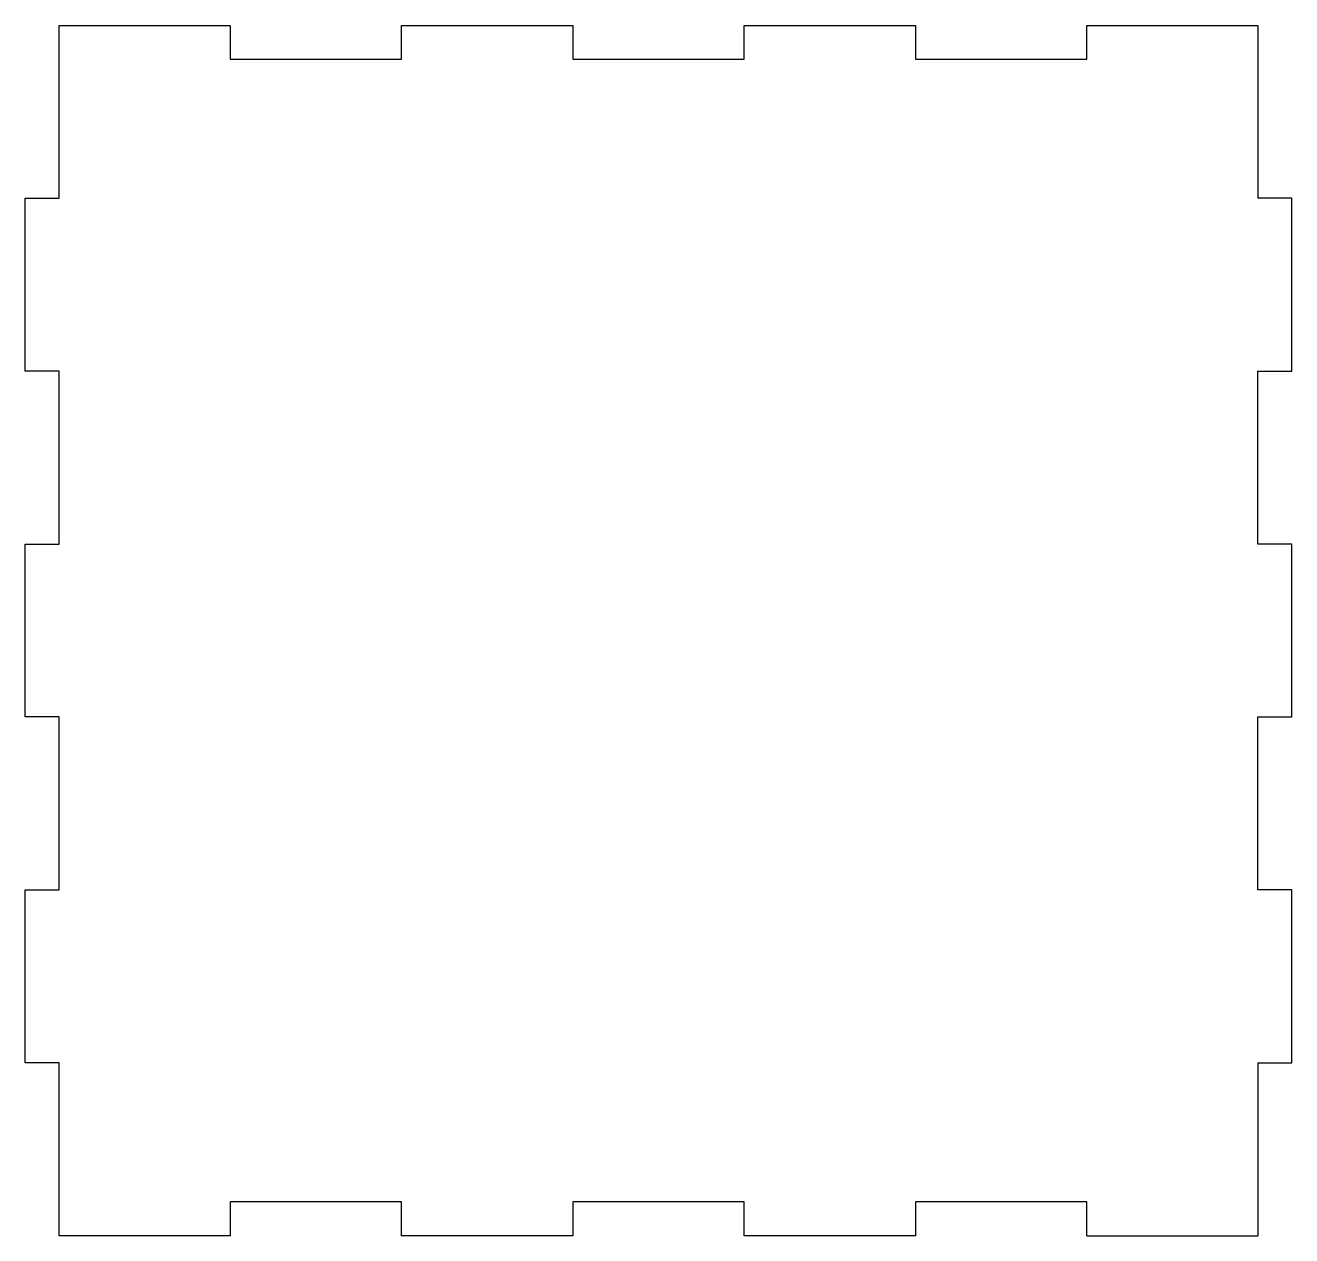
# Model space of a CAD drawing. Header units: millimetres. Extents: x -79 to 33, y 104 to 211.
import ezdxf

# ---------------------------------------------------------------- set-up
doc = ezdxf.new("R2010")
doc.units = ezdxf.units.MM

msp = doc.modelspace()

# ---------------------------------------------------------------- linework, layer by layer
at = {"color": 7, "linetype": 'Continuous', "lineweight": 25}
for p, q in [((-76.15, 211.33), (-60.92, 211.33)), ((-76.15, 195.96), (-76.15, 211.33)), ((-60.92, 211.33), (-60.92, 208.33)), ((-45.69, 211.33), (-30.46, 211.33)), ((-45.69, 208.33), (-45.69, 211.33)), ((-30.46, 211.33), (-30.46, 208.33)), ((-15.23, 211.33), (0, 211.33)), ((-15.23, 208.33), (-15.23, 211.33)), ((0, 211.33), (0, 208.33)), ((15.23, 211.33), (30.46, 211.33)), ((15.23, 208.33), (15.23, 211.33)), ((30.46, 211.33), (30.46, 195.96)), ((-60.92, 208.33), (-45.69, 208.33)), ((-30.46, 208.33), (-15.23, 208.33)), ((0, 208.33), (15.23, 208.33)), ((-79.15, 195.96), (-76.15, 195.96)), ((-79.15, 180.59), (-79.15, 195.96)), ((33.46, 195.96), (30.46, 195.96)), ((33.46, 180.59), (33.46, 195.96)), ((-76.15, 180.59), (-79.15, 180.59)), ((-76.15, 165.21), (-76.15, 180.59)), ((30.46, 165.21), (30.46, 180.59)), ((30.46, 180.59), (33.46, 180.59)), ((-79.15, 165.21), (-76.15, 165.21)), ((-79.15, 149.84), (-79.15, 165.21)), ((33.46, 165.21), (30.46, 165.21)), ((33.46, 149.84), (33.46, 165.21)), ((-76.15, 149.84), (-79.15, 149.84)), ((-76.15, 134.47), (-76.15, 149.84)), ((30.46, 134.47), (30.46, 149.84)), ((30.46, 149.84), (33.46, 149.84)), ((-79.15, 134.47), (-76.15, 134.47)), ((-79.15, 119.1), (-79.15, 134.47)), ((33.46, 134.47), (30.46, 134.47)), ((33.46, 119.1), (33.46, 134.47)), ((-76.15, 119.1), (-79.15, 119.1)), ((-76.15, 103.72), (-76.15, 119.1)), ((30.46, 119.1), (30.46, 103.72)), ((30.46, 119.1), (33.46, 119.1)), ((-60.92, 106.72), (-60.92, 103.72)), ((-45.69, 106.72), (-60.92, 106.72)), ((-45.69, 103.72), (-45.69, 106.72)), ((-30.46, 106.72), (-30.46, 103.72)), ((-15.23, 106.72), (-30.46, 106.72)), ((-15.23, 103.72), (-15.23, 106.72)), ((0, 106.72), (0, 103.72)), ((15.23, 106.72), (0, 106.72)), ((15.23, 103.72), (15.23, 106.72)), ((-60.92, 103.72), (-76.15, 103.72)), ((-30.46, 103.72), (-45.69, 103.72)), ((0, 103.72), (-15.23, 103.72)), ((15.23, 103.72), (30.46, 103.72))]:
    msp.add_line(p, q, dxfattribs=at)

doc.saveas('drawing.dxf')
